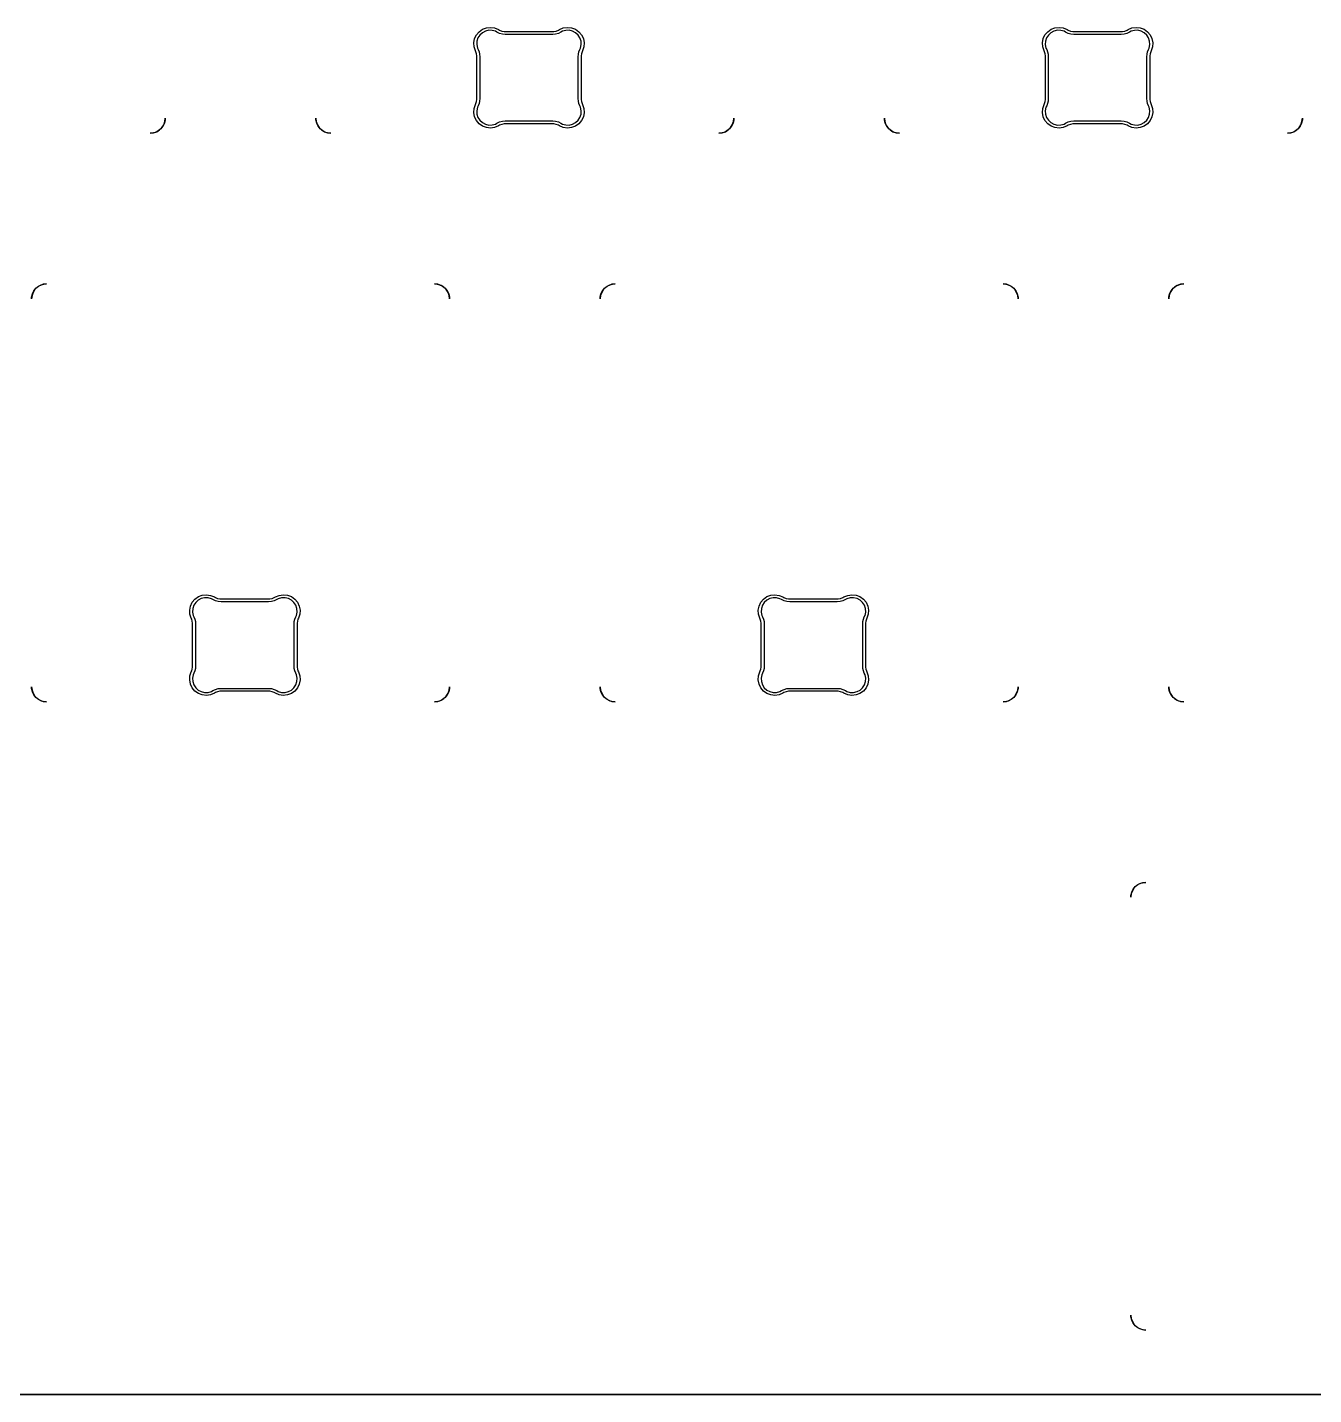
# Model space of a CAD drawing. Header units: millimetres. Extents: x -23 to 317, y -152 to -52.
# Drawn here: x 147.62 to 190.72, y -151.54 to -105.73 of the extents above; entities that cross this region are included whole.
import ezdxf

# ---------------------------------------------------------------- set-up
doc = ezdxf.new("R2010")
doc.units = ezdxf.units.MM
doc.layers.add('Edge.Cuts', color=40, linetype='CONTINUOUS', true_color=0xfabd2f)

msp = doc.modelspace()

# ---------------------------------------------------------------- linework, layer by layer
at = {"layer": 'Edge.Cuts', "linetype": 'CONTINUOUS'}
for p, q in [((162.754019, -105.87922), (162.86795, -105.798244)), ((162.86795, -105.798244), (162.998614, -105.748603)), ((162.998614, -105.748603), (163.137572, -105.733502)), ((163.137572, -105.733502), (163.275849, -105.753917)), ((163.275849, -105.753917), (163.404515, -105.80853)), ((163.404515, -105.80853), (163.438862, -105.82856)), ((165.413138, -105.828561), (165.447485, -105.808531)), ((165.447485, -105.808531), (165.576151, -105.753918)), ((165.576151, -105.753918), (165.714428, -105.733503)), ((165.714428, -105.733503), (165.853386, -105.748604)), ((165.853386, -105.748604), (165.98405, -105.798245)), ((165.98405, -105.798245), (166.097981, -105.879221)), ((181.804019, -105.87922), (181.91795, -105.798244)), ((181.91795, -105.798244), (182.048614, -105.748603)), ((182.048614, -105.748603), (182.187572, -105.733502)), ((182.187572, -105.733502), (182.325849, -105.753917)), ((182.325849, -105.753917), (182.454515, -105.80853)), ((182.454515, -105.80853), (182.488862, -105.82856)), ((184.463138, -105.828561), (184.497485, -105.808531)), ((184.497485, -105.808531), (184.626151, -105.753918)), ((184.626151, -105.753918), (184.764428, -105.733503)), ((184.764428, -105.733503), (184.903386, -105.748604)), ((184.903386, -105.748604), (185.03405, -105.798245)), ((185.03405, -105.798245), (185.147981, -105.879221)), ((162.578054, -106.249873), (162.604234, -106.11257)), ((162.587331, -106.389341), (162.578054, -106.249873)), ((162.604234, -106.11257), (162.664179, -105.986301)), ((162.664179, -105.986301), (162.754019, -105.87922)), ((162.681481, -106.198447), (162.674454, -106.313504)), ((162.717284, -106.088876), (162.681481, -106.198447)), ((162.779552, -105.99187), (162.717284, -106.088876)), ((162.864262, -105.913692), (162.779552, -105.99187)), ((162.965943, -105.859393), (162.864262, -105.913692)), ((163.078028, -105.832479), (162.965943, -105.859393)), ((163.193279, -105.834688), (163.078028, -105.832479)), ((163.30425, -105.865878), (163.193279, -105.834688)), ((163.354063, -105.89487), (163.30425, -105.865878)), ((163.441638, -105.936172), (163.354063, -105.89487)), ((163.438862, -105.82856), (163.513495, -105.856019)), ((163.535098, -105.961476), (163.441638, -105.936172)), ((163.513495, -105.856019), (163.591786, -105.869964)), ((163.631539, -105.969998), (163.535098, -105.961476)), ((163.591786, -105.869964), (163.631547, -105.869999)), ((163.631548, -105.97), (163.631539, -105.969998)), ((163.631547, -105.869999), (163.63155, -105.87)), ((165.220453, -105.97), (163.631548, -105.97)), ((163.63155, -105.87), (165.220453, -105.87)), ((165.220453, -105.87), (165.260214, -105.869965)), ((165.316902, -105.961477), (165.220453, -105.97)), ((165.260214, -105.869965), (165.338505, -105.85602)), ((165.410362, -105.936173), (165.316902, -105.961477)), ((165.338505, -105.85602), (165.413138, -105.828561)), ((165.497937, -105.894871), (165.410362, -105.936173)), ((165.54775, -105.865879), (165.497937, -105.894871)), ((165.658721, -105.834689), (165.54775, -105.865879)), ((165.773971, -105.83248), (165.658721, -105.834689)), ((165.886057, -105.859394), (165.773971, -105.83248)), ((165.987738, -105.913693), (165.886057, -105.859394)), ((166.072448, -105.99187), (165.987738, -105.913693)), ((166.134715, -106.088877), (166.072448, -105.99187)), ((166.097981, -105.879221), (166.18782, -105.986302)), ((166.170519, -106.198447), (166.134715, -106.088877)), ((166.177546, -106.313504), (166.170519, -106.198447)), ((166.18782, -105.986302), (166.247766, -106.112571)), ((166.247766, -106.112571), (166.273946, -106.249873)), ((166.273946, -106.249873), (166.264669, -106.389341)), ((181.628054, -106.249873), (181.654234, -106.11257)), ((181.637331, -106.389341), (181.628054, -106.249873)), ((181.654234, -106.11257), (181.714179, -105.986301)), ((181.714179, -105.986301), (181.804019, -105.87922)), ((181.731481, -106.198447), (181.724454, -106.313504)), ((181.767284, -106.088876), (181.731481, -106.198447)), ((181.829552, -105.99187), (181.767284, -106.088876)), ((181.914262, -105.913692), (181.829552, -105.99187)), ((182.015943, -105.859393), (181.914262, -105.913692)), ((182.128028, -105.832479), (182.015943, -105.859393)), ((182.243279, -105.834688), (182.128028, -105.832479)), ((182.35425, -105.865878), (182.243279, -105.834688)), ((182.404063, -105.89487), (182.35425, -105.865878)), ((182.491638, -105.936172), (182.404063, -105.89487)), ((182.488862, -105.82856), (182.563495, -105.856019)), ((182.585098, -105.961476), (182.491638, -105.936172)), ((182.563495, -105.856019), (182.641786, -105.869964)), ((182.681539, -105.969998), (182.585098, -105.961476)), ((182.641786, -105.869964), (182.681547, -105.869999)), ((182.681548, -105.97), (182.681539, -105.969998)), ((182.681547, -105.869999), (182.68155, -105.87)), ((184.270453, -105.97), (182.681548, -105.97)), ((182.68155, -105.87), (184.270453, -105.87)), ((184.270453, -105.87), (184.310214, -105.869965)), ((184.366902, -105.961477), (184.270453, -105.97)), ((184.310214, -105.869965), (184.388505, -105.85602)), ((184.460362, -105.936173), (184.366902, -105.961477)), ((184.388505, -105.85602), (184.463138, -105.828561)), ((184.547937, -105.894871), (184.460362, -105.936173)), ((184.59775, -105.865879), (184.547937, -105.894871)), ((184.708721, -105.834689), (184.59775, -105.865879)), ((184.823971, -105.83248), (184.708721, -105.834689)), ((184.936057, -105.859394), (184.823971, -105.83248)), ((185.037738, -105.913693), (184.936057, -105.859394)), ((185.122448, -105.99187), (185.037738, -105.913693)), ((185.184715, -106.088877), (185.122448, -105.99187)), ((185.147981, -105.879221), (185.23782, -105.986302)), ((185.220519, -106.198447), (185.184715, -106.088877)), ((185.227546, -106.313504), (185.220519, -106.198447)), ((185.23782, -105.986302), (185.297766, -106.112571)), ((185.297766, -106.112571), (185.323946, -106.249873)), ((185.323946, -106.249873), (185.314669, -106.389341)), ((162.631465, -106.521967), (162.587331, -106.389341)), ((162.646088, -106.552342), (162.631465, -106.521967)), ((162.665956, -106.616773), (162.646088, -106.552342)), ((162.676002, -106.683445), (162.665956, -106.616773)), ((162.674454, -106.313504), (162.696658, -106.426616)), ((162.676001, -106.717156), (162.676002, -106.683445)), ((162.676001, -106.717157), (162.676001, -106.717156)), ((162.676001, -108.122841), (162.676001, -106.717157)), ((162.696658, -106.426616), (162.721567, -106.478591)), ((162.721567, -106.478591), (162.751581, -106.555091)), ((162.751581, -106.555091), (162.769862, -106.635209)), ((162.769862, -106.635209), (162.776001, -106.717156)), ((162.776001, -106.717156), (162.776001, -106.717157)), ((162.776001, -106.717157), (162.776001, -108.122841)), ((166.075999, -106.717156), (166.082138, -106.635209)), ((166.075999, -106.717157), (166.075999, -106.717156)), ((166.075999, -108.122841), (166.075999, -106.717157)), ((166.082138, -106.635209), (166.100419, -106.555091)), ((166.100419, -106.555091), (166.130431, -106.478594)), ((166.130431, -106.478594), (166.130432, -106.478591)), ((166.130432, -106.478591), (166.155342, -106.426616)), ((166.155342, -106.426616), (166.177546, -106.313504)), ((166.186044, -106.616772), (166.175998, -106.683444)), ((166.175998, -106.683444), (166.175999, -106.717156)), ((166.175999, -106.717156), (166.175999, -106.717157)), ((166.175999, -106.717157), (166.175999, -108.122841)), ((166.205912, -106.552342), (166.186044, -106.616772)), ((166.220533, -106.521969), (166.205912, -106.552342)), ((166.220536, -106.521967), (166.220533, -106.521969)), ((166.264669, -106.389341), (166.220536, -106.521967)), ((181.681465, -106.521967), (181.637331, -106.389341)), ((181.696088, -106.552342), (181.681465, -106.521967)), ((181.715956, -106.616773), (181.696088, -106.552342)), ((181.726002, -106.683445), (181.715956, -106.616773)), ((181.724454, -106.313504), (181.746658, -106.426616)), ((181.726001, -106.717156), (181.726002, -106.683445)), ((181.726001, -106.717157), (181.726001, -106.717156)), ((181.726001, -108.122841), (181.726001, -106.717157)), ((181.746658, -106.426616), (181.771567, -106.478591)), ((181.771567, -106.478591), (181.801581, -106.555091)), ((181.801581, -106.555091), (181.819862, -106.635209)), ((181.819862, -106.635209), (181.826001, -106.717156)), ((181.826001, -106.717156), (181.826001, -106.717157)), ((181.826001, -106.717157), (181.826001, -108.122841)), ((185.125999, -106.717156), (185.132138, -106.635209)), ((185.125999, -106.717157), (185.125999, -106.717156)), ((185.125999, -108.122841), (185.125999, -106.717157)), ((185.132138, -106.635209), (185.150419, -106.555091)), ((185.150419, -106.555091), (185.180431, -106.478594)), ((185.180431, -106.478594), (185.180432, -106.478591)), ((185.180432, -106.478591), (185.205342, -106.426616)), ((185.205342, -106.426616), (185.227546, -106.313504)), ((185.236044, -106.616772), (185.225998, -106.683444)), ((185.225998, -106.683444), (185.225999, -106.717156)), ((185.225999, -106.717156), (185.225999, -106.717157)), ((185.225999, -106.717157), (185.225999, -108.122841)), ((185.255912, -106.552342), (185.236044, -106.616772)), ((185.270533, -106.521969), (185.255912, -106.552342)), ((185.270536, -106.521967), (185.270533, -106.521969)), ((185.314669, -106.389341), (185.270536, -106.521967)), ((162.578054, -108.590125), (162.587331, -108.450657)), ((162.587331, -108.450657), (162.631464, -108.318031)), ((162.631464, -108.318031), (162.631466, -108.318028)), ((162.631466, -108.318028), (162.646088, -108.287656)), ((162.646088, -108.287656), (162.665956, -108.223226)), ((162.665956, -108.223226), (162.676002, -108.156554)), ((162.696658, -108.413381), (162.674454, -108.526494)), ((162.674454, -108.526494), (162.681482, -108.641551)), ((162.676001, -108.122842), (162.676001, -108.122841)), ((162.676002, -108.156554), (162.676001, -108.122842)), ((162.721568, -108.361407), (162.696658, -108.413381)), ((162.751581, -108.284907), (162.721568, -108.361403)), ((162.721568, -108.361403), (162.721568, -108.361407)), ((162.769862, -108.204789), (162.751581, -108.284907)), ((162.776001, -108.122842), (162.769862, -108.204789)), ((162.776001, -108.122841), (162.776001, -108.122842)), ((166.082138, -108.204789), (166.075999, -108.122841)), ((166.100419, -108.284907), (166.082138, -108.204789)), ((166.130433, -108.361406), (166.100419, -108.284907)), ((166.155343, -108.413381), (166.130433, -108.361406)), ((166.177547, -108.526494), (166.155343, -108.413381)), ((166.17052, -108.641551), (166.177547, -108.526494)), ((166.175999, -108.122841), (166.175998, -108.156553)), ((166.175998, -108.156553), (166.186044, -108.223225)), ((166.186044, -108.223225), (166.205912, -108.287656)), ((166.205912, -108.287656), (166.220534, -108.318028)), ((166.220534, -108.318028), (166.220535, -108.31803)), ((166.220535, -108.31803), (166.26467, -108.450656)), ((166.26467, -108.450656), (166.273947, -108.590124)), ((181.628054, -108.590125), (181.637331, -108.450657)), ((181.637331, -108.450657), (181.681464, -108.318031)), ((181.681464, -108.318031), (181.681466, -108.318028)), ((181.681466, -108.318028), (181.696088, -108.287656)), ((181.696088, -108.287656), (181.715956, -108.223226)), ((181.715956, -108.223226), (181.726002, -108.156554)), ((181.746658, -108.413381), (181.724454, -108.526494)), ((181.724454, -108.526494), (181.731482, -108.641551)), ((181.726001, -108.122842), (181.726001, -108.122841)), ((181.726002, -108.156554), (181.726001, -108.122842)), ((181.771568, -108.361407), (181.746658, -108.413381)), ((181.801581, -108.284907), (181.771568, -108.361403)), ((181.771568, -108.361403), (181.771568, -108.361407)), ((181.819862, -108.204789), (181.801581, -108.284907)), ((181.826001, -108.122842), (181.819862, -108.204789)), ((181.826001, -108.122841), (181.826001, -108.122842)), ((185.132138, -108.204789), (185.125999, -108.122841)), ((185.150419, -108.284907), (185.132138, -108.204789)), ((185.180433, -108.361406), (185.150419, -108.284907)), ((185.205343, -108.413381), (185.180433, -108.361406)), ((185.227547, -108.526494), (185.205343, -108.413381)), ((185.22052, -108.641551), (185.227547, -108.526494)), ((185.225999, -108.122841), (185.225998, -108.156553)), ((185.225998, -108.156553), (185.236044, -108.223225)), ((185.236044, -108.223225), (185.255912, -108.287656)), ((185.255912, -108.287656), (185.270534, -108.318028)), ((185.270534, -108.318028), (185.270535, -108.31803)), ((185.270535, -108.31803), (185.31467, -108.450656)), ((185.31467, -108.450656), (185.323947, -108.590124)), ((152.128415, -109.091745), (152.187984, -108.996942)), ((152.212428, -108.946184), (152.163541, -109.047699)), ((152.187984, -108.996942), (152.224964, -108.89126)), ((152.2375, -108.836336), (152.212428, -108.946184)), ((152.224964, -108.89126), (152.2375, -108.78)), ((152.2375, -108.78), (152.2375, -108.836336)), ((157.2875, -108.836336), (157.2875, -108.78)), ((157.2875, -108.78), (157.300036, -108.89126)), ((157.312572, -108.946184), (157.2875, -108.836336)), ((157.300036, -108.89126), (157.337016, -108.996942)), ((157.361459, -109.047699), (157.312572, -108.946184)), ((157.337016, -108.996942), (157.396585, -109.091745)), ((162.604234, -108.727427), (162.578054, -108.590125)), ((162.66418, -108.853696), (162.604234, -108.727427)), ((162.75402, -108.960776), (162.66418, -108.853696)), ((162.681482, -108.641551), (162.717285, -108.751121)), ((162.717285, -108.751121), (162.779553, -108.848127)), ((162.86795, -109.041752), (162.75402, -108.960776)), ((162.779553, -108.848127), (162.864262, -108.926304)), ((162.864262, -108.926304), (162.965944, -108.980603)), ((162.965944, -108.980603), (163.078029, -109.007517)), ((163.078029, -109.007517), (163.193279, -109.005308)), ((163.193279, -109.005308), (163.30425, -108.974118)), ((163.30425, -108.974118), (163.354063, -108.945126)), ((163.354063, -108.945126), (163.354072, -108.945123)), ((163.354072, -108.945123), (163.441639, -108.903826)), ((163.438863, -109.011438), (163.404516, -109.031468)), ((163.513496, -108.983979), (163.438863, -109.011438)), ((163.441639, -108.903826), (163.535099, -108.878522)), ((163.591787, -108.970034), (163.513496, -108.983979)), ((163.535099, -108.878522), (163.631548, -108.869999)), ((163.631548, -108.969999), (163.591787, -108.970034)), ((163.631548, -108.869999), (165.220452, -108.869999)), ((165.220452, -108.969999), (163.631548, -108.969999)), ((165.220452, -108.869999), (165.316902, -108.878522)), ((165.260214, -108.970033), (165.220452, -108.969999)), ((165.338505, -108.983979), (165.260214, -108.970033)), ((165.316902, -108.878522), (165.410362, -108.903826)), ((165.413138, -109.011438), (165.338505, -108.983979)), ((165.410362, -108.903826), (165.497937, -108.945128)), ((165.447485, -109.031468), (165.413138, -109.011438)), ((165.497937, -108.945128), (165.54775, -108.97412)), ((165.54775, -108.97412), (165.658722, -109.00531)), ((165.658722, -109.00531), (165.773972, -109.00752)), ((165.773972, -109.00752), (165.886058, -108.980605)), ((165.886058, -108.980605), (165.987739, -108.926306)), ((166.097982, -108.960778), (165.984051, -109.041754)), ((165.987739, -108.926306), (166.072449, -108.848128)), ((166.072449, -108.848128), (166.134717, -108.751121)), ((166.187822, -108.853697), (166.097982, -108.960778)), ((166.134717, -108.751121), (166.17052, -108.641551)), ((166.247767, -108.727427), (166.187822, -108.853697)), ((166.273947, -108.590124), (166.247767, -108.727427)), ((171.178415, -109.091745), (171.237984, -108.996942)), ((171.262428, -108.946184), (171.213541, -109.047699)), ((171.237984, -108.996942), (171.274964, -108.89126)), ((171.2875, -108.836336), (171.262428, -108.946184)), ((171.274964, -108.89126), (171.2875, -108.78)), ((171.2875, -108.78), (171.2875, -108.836336)), ((176.3375, -108.836336), (176.3375, -108.78)), ((176.3375, -108.78), (176.350036, -108.89126)), ((176.362572, -108.946184), (176.3375, -108.836336)), ((176.350036, -108.89126), (176.387016, -108.996942)), ((176.411459, -109.047699), (176.362572, -108.946184)), ((176.387016, -108.996942), (176.446585, -109.091745)), ((181.654234, -108.727427), (181.628054, -108.590125)), ((181.71418, -108.853696), (181.654234, -108.727427)), ((181.80402, -108.960776), (181.71418, -108.853696)), ((181.731482, -108.641551), (181.767285, -108.751121)), ((181.767285, -108.751121), (181.829553, -108.848127)), ((181.91795, -109.041752), (181.80402, -108.960776)), ((181.829553, -108.848127), (181.914262, -108.926304)), ((181.914262, -108.926304), (182.015944, -108.980603)), ((182.015944, -108.980603), (182.128029, -109.007517)), ((182.128029, -109.007517), (182.243279, -109.005308)), ((182.243279, -109.005308), (182.35425, -108.974118)), ((182.35425, -108.974118), (182.404063, -108.945126)), ((182.404063, -108.945126), (182.404072, -108.945123)), ((182.404072, -108.945123), (182.491639, -108.903826)), ((182.488863, -109.011438), (182.454516, -109.031468)), ((182.563496, -108.983979), (182.488863, -109.011438)), ((182.491639, -108.903826), (182.585099, -108.878522)), ((182.641787, -108.970034), (182.563496, -108.983979)), ((182.585099, -108.878522), (182.681548, -108.869999)), ((182.681548, -108.969999), (182.641787, -108.970034)), ((182.681548, -108.869999), (184.270452, -108.869999)), ((184.270452, -108.969999), (182.681548, -108.969999)), ((184.270452, -108.869999), (184.366902, -108.878522)), ((184.310214, -108.970033), (184.270452, -108.969999)), ((184.388505, -108.983979), (184.310214, -108.970033)), ((184.366902, -108.878522), (184.460362, -108.903826)), ((184.463138, -109.011438), (184.388505, -108.983979)), ((184.460362, -108.903826), (184.547937, -108.945128)), ((184.497485, -109.031468), (184.463138, -109.011438)), ((184.547937, -108.945128), (184.59775, -108.97412)), ((184.59775, -108.97412), (184.708722, -109.00531)), ((184.708722, -109.00531), (184.823972, -109.00752)), ((184.823972, -109.00752), (184.936058, -108.980605)), ((184.936058, -108.980605), (185.037739, -108.926306)), ((185.147982, -108.960778), (185.034051, -109.041754)), ((185.037739, -108.926306), (185.122449, -108.848128)), ((185.122449, -108.848128), (185.184717, -108.751121)), ((185.237822, -108.853697), (185.147982, -108.960778)), ((185.184717, -108.751121), (185.22052, -108.641551)), ((185.297767, -108.727427), (185.237822, -108.853697)), ((185.323947, -108.590124), (185.297767, -108.727427)), ((190.228415, -109.091745), (190.287984, -108.996942)), ((190.312428, -108.946184), (190.263541, -109.047699)), ((190.287984, -108.996942), (190.324964, -108.89126)), ((190.3375, -108.836336), (190.312428, -108.946184)), ((190.324964, -108.89126), (190.3375, -108.78)), ((190.3375, -108.78), (190.3375, -108.836336)), ((151.7375, -109.28), (151.84876, -109.267464)), ((151.793836, -109.28), (151.7375, -109.28)), ((151.903684, -109.254928), (151.793836, -109.28)), ((151.84876, -109.267464), (151.954442, -109.230484)), ((152.005199, -109.206041), (151.903684, -109.254928)), ((151.954442, -109.230484), (152.049245, -109.170915)), ((152.09329, -109.13579), (152.005199, -109.206041)), ((152.049245, -109.170915), (152.128415, -109.091745)), ((152.163541, -109.047699), (152.09329, -109.13579)), ((157.43171, -109.13579), (157.361459, -109.047699)), ((157.396585, -109.091745), (157.475755, -109.170915)), ((157.519801, -109.206041), (157.43171, -109.13579)), ((157.475755, -109.170915), (157.570558, -109.230484)), ((157.621316, -109.254928), (157.519801, -109.206041)), ((157.570558, -109.230484), (157.67624, -109.267464)), ((157.731164, -109.28), (157.621316, -109.254928)), ((157.67624, -109.267464), (157.7875, -109.28)), ((157.7875, -109.28), (157.731164, -109.28)), ((162.998614, -109.091394), (162.86795, -109.041752)), ((163.137572, -109.106494), (162.998614, -109.091394)), ((163.275849, -109.086079), (163.137572, -109.106494)), ((163.404504, -109.03147), (163.275849, -109.086079)), ((163.404516, -109.031468), (163.404504, -109.03147)), ((165.576151, -109.086081), (165.447485, -109.031468)), ((165.714428, -109.106496), (165.576151, -109.086081)), ((165.853387, -109.091396), (165.714428, -109.106496)), ((165.984051, -109.041754), (165.853387, -109.091396)), ((170.7875, -109.28), (170.89876, -109.267464)), ((170.843836, -109.28), (170.7875, -109.28)), ((170.953684, -109.254928), (170.843836, -109.28)), ((170.89876, -109.267464), (171.004442, -109.230484)), ((171.055199, -109.206041), (170.953684, -109.254928)), ((171.004442, -109.230484), (171.099245, -109.170915)), ((171.14329, -109.13579), (171.055199, -109.206041)), ((171.099245, -109.170915), (171.178415, -109.091745)), ((171.213541, -109.047699), (171.14329, -109.13579)), ((176.48171, -109.13579), (176.411459, -109.047699)), ((176.446585, -109.091745), (176.525755, -109.170915)), ((176.569801, -109.206041), (176.48171, -109.13579)), ((176.525755, -109.170915), (176.620558, -109.230484)), ((176.671316, -109.254928), (176.569801, -109.206041)), ((176.620558, -109.230484), (176.72624, -109.267464)), ((176.781164, -109.28), (176.671316, -109.254928)), ((176.72624, -109.267464), (176.8375, -109.28)), ((176.8375, -109.28), (176.781164, -109.28)), ((182.048614, -109.091394), (181.91795, -109.041752)), ((182.187572, -109.106494), (182.048614, -109.091394)), ((182.325849, -109.086079), (182.187572, -109.106494)), ((182.454504, -109.03147), (182.325849, -109.086079)), ((182.454516, -109.031468), (182.454504, -109.03147)), ((184.626151, -109.086081), (184.497485, -109.031468)), ((184.764428, -109.106496), (184.626151, -109.086081)), ((184.903387, -109.091396), (184.764428, -109.106496)), ((185.034051, -109.041754), (184.903387, -109.091396)), ((189.8375, -109.28), (189.94876, -109.267464)), ((189.893836, -109.28), (189.8375, -109.28)), ((190.003684, -109.254928), (189.893836, -109.28)), ((189.94876, -109.267464), (190.054442, -109.230484)), ((190.105199, -109.206041), (190.003684, -109.254928)), ((190.054442, -109.230484), (190.149245, -109.170915)), ((190.19329, -109.13579), (190.105199, -109.206041)), ((190.149245, -109.170915), (190.228415, -109.091745)), ((190.263541, -109.047699), (190.19329, -109.13579)), ((147.871585, -114.518255), (147.812016, -114.613058)), ((147.836459, -114.562301), (147.90671, -114.47421)), ((147.950755, -114.439085), (147.871585, -114.518255)), ((147.90671, -114.47421), (147.994801, -114.403959)), ((148.045558, -114.379516), (147.950755, -114.439085)), ((147.994801, -114.403959), (148.096316, -114.355072)), ((148.15124, -114.342536), (148.045558, -114.379516)), ((148.096316, -114.355072), (148.206164, -114.33)), ((148.2625, -114.33), (148.15124, -114.342536)), ((148.206164, -114.33), (148.2625, -114.33)), ((161.37376, -114.342536), (161.2625, -114.33)), ((161.2625, -114.33), (161.318836, -114.33)), ((161.318836, -114.33), (161.428684, -114.355072)), ((161.479442, -114.379516), (161.37376, -114.342536)), ((161.428684, -114.355072), (161.530199, -114.403959)), ((161.574245, -114.439085), (161.479442, -114.379516)), ((161.530199, -114.403959), (161.61829, -114.47421)), ((161.653415, -114.518255), (161.574245, -114.439085)), ((161.61829, -114.47421), (161.688541, -114.562301)), ((161.712984, -114.613058), (161.653415, -114.518255)), ((166.921585, -114.518255), (166.862016, -114.613058)), ((166.886459, -114.562301), (166.95671, -114.47421)), ((167.000755, -114.439085), (166.921585, -114.518255)), ((166.95671, -114.47421), (167.044801, -114.403959)), ((167.095558, -114.379516), (167.000755, -114.439085)), ((167.044801, -114.403959), (167.146316, -114.355072)), ((167.20124, -114.342536), (167.095558, -114.379516)), ((167.146316, -114.355072), (167.256164, -114.33)), ((167.3125, -114.33), (167.20124, -114.342536)), ((167.256164, -114.33), (167.3125, -114.33)), ((180.42376, -114.342536), (180.3125, -114.33)), ((180.3125, -114.33), (180.368836, -114.33)), ((180.368836, -114.33), (180.478684, -114.355072)), ((180.529442, -114.379516), (180.42376, -114.342536)), ((180.478684, -114.355072), (180.580199, -114.403959)), ((180.624245, -114.439085), (180.529442, -114.379516)), ((180.580199, -114.403959), (180.66829, -114.47421)), ((180.703415, -114.518255), (180.624245, -114.439085)), ((180.66829, -114.47421), (180.738541, -114.562301)), ((180.762984, -114.613058), (180.703415, -114.518255)), ((185.971585, -114.518255), (185.912016, -114.613058)), ((185.936459, -114.562301), (186.00671, -114.47421)), ((186.050755, -114.439085), (185.971585, -114.518255)), ((186.00671, -114.47421), (186.094801, -114.403959)), ((186.145558, -114.379516), (186.050755, -114.439085)), ((186.094801, -114.403959), (186.196316, -114.355072)), ((186.25124, -114.342536), (186.145558, -114.379516)), ((186.196316, -114.355072), (186.306164, -114.33)), ((186.3625, -114.33), (186.25124, -114.342536)), ((186.306164, -114.33), (186.3625, -114.33)), ((147.7625, -114.773664), (147.787572, -114.663816)), ((147.775036, -114.71874), (147.7625, -114.83)), ((147.7625, -114.83), (147.7625, -114.773664)), ((147.812016, -114.613058), (147.775036, -114.71874)), ((147.787572, -114.663816), (147.836459, -114.562301)), ((161.688541, -114.562301), (161.737428, -114.663816)), ((161.749964, -114.71874), (161.712984, -114.613058)), ((161.737428, -114.663816), (161.7625, -114.773664)), ((161.7625, -114.83), (161.749964, -114.71874)), ((161.7625, -114.773664), (161.7625, -114.83)), ((166.8125, -114.773664), (166.837572, -114.663816)), ((166.825036, -114.71874), (166.8125, -114.83)), ((166.8125, -114.83), (166.8125, -114.773664)), ((166.862016, -114.613058), (166.825036, -114.71874)), ((166.837572, -114.663816), (166.886459, -114.562301)), ((180.738541, -114.562301), (180.787428, -114.663816)), ((180.799964, -114.71874), (180.762984, -114.613058)), ((180.787428, -114.663816), (180.8125, -114.773664)), ((180.8125, -114.83), (180.799964, -114.71874)), ((180.8125, -114.773664), (180.8125, -114.83)), ((185.8625, -114.773664), (185.887572, -114.663816)), ((185.875036, -114.71874), (185.8625, -114.83)), ((185.8625, -114.83), (185.8625, -114.773664)), ((185.912016, -114.613058), (185.875036, -114.71874)), ((185.887572, -114.663816), (185.936459, -114.562301)), ((153.084234, -125.12257), (153.144179, -124.996301)), ((153.144179, -124.996301), (153.234019, -124.88922)), ((153.259552, -125.00187), (153.197284, -125.098876)), ((153.234019, -124.88922), (153.34795, -124.808244)), ((153.344262, -124.923692), (153.259552, -125.00187)), ((153.445943, -124.869393), (153.344262, -124.923692)), ((153.34795, -124.808244), (153.478614, -124.758603)), ((153.558028, -124.842479), (153.445943, -124.869393)), ((153.478614, -124.758603), (153.617572, -124.743502)), ((153.673279, -124.844688), (153.558028, -124.842479)), ((153.617572, -124.743502), (153.755849, -124.763917)), ((153.78425, -124.875878), (153.673279, -124.844688)), ((153.755849, -124.763917), (153.884515, -124.81853)), ((153.834063, -124.90487), (153.78425, -124.875878)), ((153.921638, -124.946172), (153.834063, -124.90487)), ((153.884515, -124.81853), (153.918862, -124.83856)), ((153.918862, -124.83856), (153.993495, -124.866019)), ((154.015098, -124.971476), (153.921638, -124.946172)), ((153.993495, -124.866019), (154.071786, -124.879964)), ((154.111539, -124.979998), (154.015098, -124.971476)), ((154.071786, -124.879964), (154.111547, -124.879999)), ((154.111548, -124.98), (154.111539, -124.979998)), ((154.111547, -124.879999), (154.11155, -124.88)), ((155.700453, -124.98), (154.111548, -124.98)), ((154.11155, -124.88), (155.700453, -124.88)), ((155.700453, -124.88), (155.740214, -124.879965)), ((155.796902, -124.971477), (155.700453, -124.98)), ((155.740214, -124.879965), (155.818505, -124.86602)), ((155.890362, -124.946173), (155.796902, -124.971477)), ((155.818505, -124.86602), (155.893138, -124.838561)), ((155.977937, -124.904871), (155.890362, -124.946173)), ((155.893138, -124.838561), (155.927485, -124.818531)), ((155.927485, -124.818531), (156.056151, -124.763918)), ((156.02775, -124.875879), (155.977937, -124.904871)), ((156.138721, -124.844689), (156.02775, -124.875879)), ((156.056151, -124.763918), (156.194428, -124.743503)), ((156.253971, -124.84248), (156.138721, -124.844689)), ((156.194428, -124.743503), (156.333386, -124.758604)), ((156.366057, -124.869394), (156.253971, -124.84248)), ((156.333386, -124.758604), (156.46405, -124.808245)), ((156.467738, -124.923693), (156.366057, -124.869394)), ((156.46405, -124.808245), (156.577981, -124.889221)), ((156.552448, -125.00187), (156.467738, -124.923693)), ((156.614715, -125.098877), (156.552448, -125.00187)), ((156.577981, -124.889221), (156.66782, -124.996302)), ((156.66782, -124.996302), (156.727766, -125.122571)), ((172.134234, -125.12257), (172.194179, -124.996301)), ((172.194179, -124.996301), (172.284019, -124.88922)), ((172.309552, -125.00187), (172.247284, -125.098876)), ((172.284019, -124.88922), (172.39795, -124.808244)), ((172.394262, -124.923692), (172.309552, -125.00187)), ((172.495943, -124.869393), (172.394262, -124.923692)), ((172.39795, -124.808244), (172.528614, -124.758603)), ((172.608028, -124.842479), (172.495943, -124.869393)), ((172.528614, -124.758603), (172.667572, -124.743502)), ((172.723279, -124.844688), (172.608028, -124.842479)), ((172.667572, -124.743502), (172.805849, -124.763917)), ((172.83425, -124.875878), (172.723279, -124.844688)), ((172.805849, -124.763917), (172.934515, -124.81853)), ((172.884063, -124.90487), (172.83425, -124.875878)), ((172.971638, -124.946172), (172.884063, -124.90487)), ((172.934515, -124.81853), (172.968862, -124.83856)), ((172.968862, -124.83856), (173.043495, -124.866019)), ((173.065098, -124.971476), (172.971638, -124.946172)), ((173.043495, -124.866019), (173.121786, -124.879964)), ((173.161539, -124.979998), (173.065098, -124.971476)), ((173.121786, -124.879964), (173.161547, -124.879999)), ((173.161548, -124.98), (173.161539, -124.979998)), ((173.161547, -124.879999), (173.16155, -124.88)), ((174.750453, -124.98), (173.161548, -124.98)), ((173.16155, -124.88), (174.750453, -124.88)), ((174.750453, -124.88), (174.790214, -124.879965)), ((174.846902, -124.971477), (174.750453, -124.98)), ((174.790214, -124.879965), (174.868505, -124.86602)), ((174.940362, -124.946173), (174.846902, -124.971477)), ((174.868505, -124.86602), (174.943138, -124.838561)), ((175.027937, -124.904871), (174.940362, -124.946173)), ((174.943138, -124.838561), (174.977485, -124.818531)), ((174.977485, -124.818531), (175.106151, -124.763918)), ((175.07775, -124.875879), (175.027937, -124.904871)), ((175.188721, -124.844689), (175.07775, -124.875879)), ((175.106151, -124.763918), (175.244428, -124.743503)), ((175.303971, -124.84248), (175.188721, -124.844689)), ((175.244428, -124.743503), (175.383386, -124.758604)), ((175.416057, -124.869394), (175.303971, -124.84248)), ((175.383386, -124.758604), (175.51405, -124.808245)), ((175.517738, -124.923693), (175.416057, -124.869394)), ((175.51405, -124.808245), (175.627981, -124.889221)), ((175.602448, -125.00187), (175.517738, -124.923693)), ((175.664715, -125.098877), (175.602448, -125.00187)), ((175.627981, -124.889221), (175.71782, -124.996302)), ((175.71782, -124.996302), (175.777766, -125.122571)), ((153.058054, -125.259873), (153.084234, -125.12257)), ((153.067331, -125.399341), (153.058054, -125.259873)), ((153.111465, -125.531967), (153.067331, -125.399341)), ((153.161481, -125.208447), (153.154454, -125.323504)), ((153.154454, -125.323504), (153.176658, -125.436616)), ((153.197284, -125.098876), (153.161481, -125.208447)), ((153.176658, -125.436616), (153.201567, -125.488591)), ((153.201567, -125.488591), (153.231581, -125.565091)), ((156.580419, -125.565091), (156.610431, -125.488594)), ((156.610431, -125.488594), (156.610432, -125.488591)), ((156.610432, -125.488591), (156.635342, -125.436616)), ((156.650519, -125.208447), (156.614715, -125.098877)), ((156.635342, -125.436616), (156.657546, -125.323504)), ((156.657546, -125.323504), (156.650519, -125.208447)), ((156.744669, -125.399341), (156.700536, -125.531967)), ((156.727766, -125.122571), (156.753946, -125.259873)), ((156.753946, -125.259873), (156.744669, -125.399341)), ((172.108054, -125.259873), (172.134234, -125.12257)), ((172.117331, -125.399341), (172.108054, -125.259873)), ((172.161465, -125.531967), (172.117331, -125.399341)), ((172.211481, -125.208447), (172.204454, -125.323504)), ((172.204454, -125.323504), (172.226658, -125.436616)), ((172.247284, -125.098876), (172.211481, -125.208447)), ((172.226658, -125.436616), (172.251567, -125.488591)), ((172.251567, -125.488591), (172.281581, -125.565091)), ((175.630419, -125.565091), (175.660431, -125.488594)), ((175.660431, -125.488594), (175.660432, -125.488591)), ((175.660432, -125.488591), (175.685342, -125.436616)), ((175.700519, -125.208447), (175.664715, -125.098877)), ((175.685342, -125.436616), (175.707546, -125.323504)), ((175.707546, -125.323504), (175.700519, -125.208447)), ((175.794669, -125.399341), (175.750536, -125.531967)), ((175.777766, -125.122571), (175.803946, -125.259873)), ((175.803946, -125.259873), (175.794669, -125.399341)), ((153.126088, -125.562342), (153.111465, -125.531967)), ((153.145956, -125.626773), (153.126088, -125.562342)), ((153.156002, -125.693445), (153.145956, -125.626773)), ((153.156001, -125.727156), (153.156002, -125.693445)), ((153.156001, -125.727157), (153.156001, -125.727156)), ((153.156001, -127.132841), (153.156001, -125.727157)), ((153.231581, -125.565091), (153.249862, -125.645209)), ((153.249862, -125.645209), (153.256001, -125.727156)), ((153.256001, -125.727156), (153.256001, -125.727157)), ((153.256001, -125.727157), (153.256001, -127.132841)), ((156.555999, -125.727156), (156.562138, -125.645209)), ((156.555999, -125.727157), (156.555999, -125.727156)), ((156.555999, -127.132841), (156.555999, -125.727157)), ((156.562138, -125.645209), (156.580419, -125.565091)), ((156.666044, -125.626772), (156.655998, -125.693444)), ((156.655998, -125.693444), (156.655999, -125.727156)), ((156.655999, -125.727156), (156.655999, -125.727157)), ((156.655999, -125.727157), (156.655999, -127.132841)), ((156.685912, -125.562342), (156.666044, -125.626772)), ((156.700533, -125.531969), (156.685912, -125.562342)), ((156.700536, -125.531967), (156.700533, -125.531969)), ((172.176088, -125.562342), (172.161465, -125.531967)), ((172.195956, -125.626773), (172.176088, -125.562342)), ((172.206002, -125.693445), (172.195956, -125.626773)), ((172.206001, -125.727156), (172.206002, -125.693445)), ((172.206001, -125.727157), (172.206001, -125.727156)), ((172.206001, -127.132841), (172.206001, -125.727157)), ((172.281581, -125.565091), (172.299862, -125.645209)), ((172.299862, -125.645209), (172.306001, -125.727156)), ((172.306001, -125.727156), (172.306001, -125.727157)), ((172.306001, -125.727157), (172.306001, -127.132841)), ((175.605999, -125.727156), (175.612138, -125.645209)), ((175.605999, -125.727157), (175.605999, -125.727156)), ((175.605999, -127.132841), (175.605999, -125.727157)), ((175.612138, -125.645209), (175.630419, -125.565091)), ((175.716044, -125.626772), (175.705998, -125.693444)), ((175.705998, -125.693444), (175.705999, -125.727156)), ((175.705999, -125.727156), (175.705999, -125.727157)), ((175.705999, -125.727157), (175.705999, -127.132841)), ((175.735912, -125.562342), (175.716044, -125.626772)), ((175.750533, -125.531969), (175.735912, -125.562342)), ((175.750536, -125.531967), (175.750533, -125.531969)), ((153.067331, -127.460657), (153.111464, -127.328031)), ((153.111464, -127.328031), (153.111466, -127.328028)), ((153.111466, -127.328028), (153.126088, -127.297656)), ((153.126088, -127.297656), (153.145956, -127.233226)), ((153.145956, -127.233226), (153.156002, -127.166554)), ((153.156001, -127.132842), (153.156001, -127.132841)), ((153.156002, -127.166554), (153.156001, -127.132842)), ((153.231581, -127.294907), (153.201568, -127.371403)), ((153.249862, -127.214789), (153.231581, -127.294907)), ((153.256001, -127.132842), (153.249862, -127.214789)), ((153.256001, -127.132841), (153.256001, -127.132842)), ((156.562138, -127.214789), (156.555999, -127.132841)), ((156.580419, -127.294907), (156.562138, -127.214789)), ((156.610433, -127.371406), (156.580419, -127.294907)), ((156.655999, -127.132841), (156.655998, -127.166553)), ((156.655998, -127.166553), (156.666044, -127.233225)), ((156.666044, -127.233225), (156.685912, -127.297656)), ((156.685912, -127.297656), (156.700534, -127.328028)), ((156.700534, -127.328028), (156.700535, -127.32803)), ((156.700535, -127.32803), (156.74467, -127.460656)), ((172.117331, -127.460657), (172.161464, -127.328031)), ((172.161464, -127.328031), (172.161466, -127.328028)), ((172.161466, -127.328028), (172.176088, -127.297656)), ((172.176088, -127.297656), (172.195956, -127.233226)), ((172.195956, -127.233226), (172.206002, -127.166554)), ((172.206001, -127.132842), (172.206001, -127.132841)), ((172.206002, -127.166554), (172.206001, -127.132842)), ((172.281581, -127.294907), (172.251568, -127.371403)), ((172.299862, -127.214789), (172.281581, -127.294907)), ((172.306001, -127.132842), (172.299862, -127.214789)), ((172.306001, -127.132841), (172.306001, -127.132842)), ((175.612138, -127.214789), (175.605999, -127.132841)), ((175.630419, -127.294907), (175.612138, -127.214789)), ((175.660433, -127.371406), (175.630419, -127.294907)), ((175.705999, -127.132841), (175.705998, -127.166553)), ((175.705998, -127.166553), (175.716044, -127.233225)), ((175.716044, -127.233225), (175.735912, -127.297656)), ((175.735912, -127.297656), (175.750534, -127.328028)), ((175.750534, -127.328028), (175.750535, -127.32803)), ((175.750535, -127.32803), (175.79467, -127.460656)), ((153.058054, -127.600125), (153.067331, -127.460657)), ((153.084234, -127.737427), (153.058054, -127.600125)), ((153.14418, -127.863696), (153.084234, -127.737427)), ((153.176658, -127.423381), (153.154454, -127.536494)), ((153.154454, -127.536494), (153.161482, -127.651551)), ((153.161482, -127.651551), (153.197285, -127.761121)), ((153.201568, -127.371407), (153.176658, -127.423381)), ((153.197285, -127.761121), (153.259553, -127.858127)), ((153.201568, -127.371403), (153.201568, -127.371407)), ((156.552449, -127.858128), (156.614717, -127.761121)), ((156.635343, -127.423381), (156.610433, -127.371406)), ((156.614717, -127.761121), (156.65052, -127.651551)), ((156.657547, -127.536494), (156.635343, -127.423381)), ((156.65052, -127.651551), (156.657547, -127.536494)), ((156.727767, -127.737427), (156.667822, -127.863697)), ((156.753947, -127.600124), (156.727767, -127.737427)), ((156.74467, -127.460656), (156.753947, -127.600124)), ((172.108054, -127.600125), (172.117331, -127.460657)), ((172.134234, -127.737427), (172.108054, -127.600125)), ((172.19418, -127.863696), (172.134234, -127.737427)), ((172.226658, -127.423381), (172.204454, -127.536494)), ((172.204454, -127.536494), (172.211482, -127.651551)), ((172.211482, -127.651551), (172.247285, -127.761121)), ((172.251568, -127.371407), (172.226658, -127.423381)), ((172.247285, -127.761121), (172.309553, -127.858127)), ((172.251568, -127.371403), (172.251568, -127.371407)), ((175.602449, -127.858128), (175.664717, -127.761121)), ((175.685343, -127.423381), (175.660433, -127.371406)), ((175.664717, -127.761121), (175.70052, -127.651551)), ((175.707547, -127.536494), (175.685343, -127.423381)), ((175.70052, -127.651551), (175.707547, -127.536494)), ((175.777767, -127.737427), (175.717822, -127.863697)), ((175.803947, -127.600124), (175.777767, -127.737427)), ((175.79467, -127.460656), (175.803947, -127.600124)), ((147.7625, -127.886336), (147.7625, -127.83)), ((147.7625, -127.83), (147.775036, -127.94126)), ((147.787572, -127.996184), (147.7625, -127.886336)), ((147.775036, -127.94126), (147.812016, -128.046942)), ((147.836459, -128.097699), (147.787572, -127.996184)), ((147.812016, -128.046942), (147.871585, -128.141745)), ((147.90671, -128.18579), (147.836459, -128.097699)), ((147.871585, -128.141745), (147.950755, -128.220915)), ((147.994801, -128.256041), (147.90671, -128.18579)), ((147.950755, -128.220915), (148.045558, -128.280484)), ((148.096316, -128.304928), (147.994801, -128.256041)), ((153.23402, -127.970776), (153.14418, -127.863696)), ((153.34795, -128.051752), (153.23402, -127.970776)), ((153.259553, -127.858127), (153.344262, -127.936304)), ((153.344262, -127.936304), (153.445944, -127.990603)), ((153.478614, -128.101394), (153.34795, -128.051752)), ((153.445944, -127.990603), (153.558029, -128.017517)), ((153.617572, -128.116494), (153.478614, -128.101394)), ((153.558029, -128.017517), (153.673279, -128.015308)), ((153.755849, -128.096079), (153.617572, -128.116494)), ((153.673279, -128.015308), (153.78425, -127.984118)), ((153.884504, -128.04147), (153.755849, -128.096079)), ((153.78425, -127.984118), (153.834063, -127.955126)), ((153.834063, -127.955126), (153.834072, -127.955123)), ((153.834072, -127.955123), (153.921639, -127.913826)), ((153.884516, -128.041468), (153.884504, -128.04147)), ((153.918863, -128.021438), (153.884516, -128.041468)), ((153.993496, -127.993979), (153.918863, -128.021438)), ((153.921639, -127.913826), (154.015099, -127.888522)), ((154.071787, -127.980034), (153.993496, -127.993979)), ((154.015099, -127.888522), (154.111548, -127.879999)), ((154.111548, -127.979999), (154.071787, -127.980034)), ((154.111548, -127.879999), (155.700452, -127.879999)), ((155.700452, -127.979999), (154.111548, -127.979999)), ((155.700452, -127.879999), (155.796902, -127.888522)), ((155.740214, -127.980033), (155.700452, -127.979999)), ((155.818505, -127.993979), (155.740214, -127.980033)), ((155.796902, -127.888522), (155.890362, -127.913826)), ((155.893138, -128.021438), (155.818505, -127.993979)), ((155.890362, -127.913826), (155.977937, -127.955128)), ((155.927485, -128.041468), (155.893138, -128.021438)), ((156.056151, -128.096081), (155.927485, -128.041468)), ((155.977937, -127.955128), (156.02775, -127.98412)), ((156.02775, -127.98412), (156.138722, -128.01531)), ((156.194428, -128.116496), (156.056151, -128.096081)), ((156.138722, -128.01531), (156.253972, -128.01752)), ((156.333387, -128.101396), (156.194428, -128.116496)), ((156.253972, -128.01752), (156.366058, -127.990605)), ((156.464051, -128.051754), (156.333387, -128.101396)), ((156.366058, -127.990605), (156.467739, -127.936306)), ((156.577982, -127.970778), (156.464051, -128.051754)), ((156.467739, -127.936306), (156.552449, -127.858128)), ((156.667822, -127.863697), (156.577982, -127.970778)), ((161.530199, -128.256041), (161.428684, -128.304928)), ((161.479442, -128.280484), (161.574245, -128.220915)), ((161.61829, -128.18579), (161.530199, -128.256041)), ((161.574245, -128.220915), (161.653415, -128.141745)), ((161.688541, -128.097699), (161.61829, -128.18579)), ((161.653415, -128.141745), (161.712984, -128.046942)), ((161.737428, -127.996184), (161.688541, -128.097699)), ((161.712984, -128.046942), (161.749964, -127.94126)), ((161.7625, -127.886336), (161.737428, -127.996184)), ((161.749964, -127.94126), (161.7625, -127.83)), ((161.7625, -127.83), (161.7625, -127.886336)), ((166.8125, -127.886336), (166.8125, -127.83)), ((166.8125, -127.83), (166.825036, -127.94126)), ((166.837572, -127.996184), (166.8125, -127.886336)), ((166.825036, -127.94126), (166.862016, -128.046942)), ((166.886459, -128.097699), (166.837572, -127.996184)), ((166.862016, -128.046942), (166.921585, -128.141745)), ((166.95671, -128.18579), (166.886459, -128.097699)), ((166.921585, -128.141745), (167.000755, -128.220915)), ((167.044801, -128.256041), (166.95671, -128.18579)), ((167.000755, -128.220915), (167.095558, -128.280484)), ((167.146316, -128.304928), (167.044801, -128.256041)), ((172.28402, -127.970776), (172.19418, -127.863696)), ((172.39795, -128.051752), (172.28402, -127.970776)), ((172.309553, -127.858127), (172.394262, -127.936304)), ((172.394262, -127.936304), (172.495944, -127.990603)), ((172.528614, -128.101394), (172.39795, -128.051752)), ((172.495944, -127.990603), (172.608029, -128.017517)), ((172.667572, -128.116494), (172.528614, -128.101394)), ((172.608029, -128.017517), (172.723279, -128.015308)), ((172.805849, -128.096079), (172.667572, -128.116494)), ((172.723279, -128.015308), (172.83425, -127.984118)), ((172.934504, -128.04147), (172.805849, -128.096079)), ((172.83425, -127.984118), (172.884063, -127.955126)), ((172.884063, -127.955126), (172.884072, -127.955123)), ((172.884072, -127.955123), (172.971639, -127.913826)), ((172.934516, -128.041468), (172.934504, -128.04147)), ((172.968863, -128.021438), (172.934516, -128.041468)), ((173.043496, -127.993979), (172.968863, -128.021438)), ((172.971639, -127.913826), (173.065099, -127.888522)), ((173.121787, -127.980034), (173.043496, -127.993979)), ((173.065099, -127.888522), (173.161548, -127.879999)), ((173.161548, -127.979999), (173.121787, -127.980034)), ((173.161548, -127.879999), (174.750452, -127.879999)), ((174.750452, -127.979999), (173.161548, -127.979999)), ((174.750452, -127.879999), (174.846902, -127.888522)), ((174.790214, -127.980033), (174.750452, -127.979999)), ((174.868505, -127.993979), (174.790214, -127.980033)), ((174.846902, -127.888522), (174.940362, -127.913826)), ((174.943138, -128.021438), (174.868505, -127.993979)), ((174.940362, -127.913826), (175.027937, -127.955128)), ((174.977485, -128.041468), (174.943138, -128.021438)), ((175.106151, -128.096081), (174.977485, -128.041468)), ((175.027937, -127.955128), (175.07775, -127.98412)), ((175.07775, -127.98412), (175.188722, -128.01531)), ((175.244428, -128.116496), (175.106151, -128.096081)), ((175.188722, -128.01531), (175.303972, -128.01752)), ((175.383387, -128.101396), (175.244428, -128.116496)), ((175.303972, -128.01752), (175.416058, -127.990605)), ((175.514051, -128.051754), (175.383387, -128.101396)), ((175.416058, -127.990605), (175.517739, -127.936306)), ((175.627982, -127.970778), (175.514051, -128.051754)), ((175.517739, -127.936306), (175.602449, -127.858128)), ((175.717822, -127.863697), (175.627982, -127.970778)), ((180.580199, -128.256041), (180.478684, -128.304928)), ((180.529442, -128.280484), (180.624245, -128.220915)), ((180.66829, -128.18579), (180.580199, -128.256041)), ((180.624245, -128.220915), (180.703415, -128.141745)), ((180.738541, -128.097699), (180.66829, -128.18579)), ((180.703415, -128.141745), (180.762984, -128.046942)), ((180.787428, -127.996184), (180.738541, -128.097699)), ((180.762984, -128.046942), (180.799964, -127.94126)), ((180.8125, -127.886336), (180.787428, -127.996184)), ((180.799964, -127.94126), (180.8125, -127.83)), ((180.8125, -127.83), (180.8125, -127.886336)), ((185.8625, -127.886336), (185.8625, -127.83)), ((185.8625, -127.83), (185.875036, -127.94126)), ((185.887572, -127.996184), (185.8625, -127.886336)), ((185.875036, -127.94126), (185.912016, -128.046942)), ((185.936459, -128.097699), (185.887572, -127.996184)), ((185.912016, -128.046942), (185.971585, -128.141745)), ((186.00671, -128.18579), (185.936459, -128.097699)), ((185.971585, -128.141745), (186.050755, -128.220915)), ((186.094801, -128.256041), (186.00671, -128.18579)), ((186.050755, -128.220915), (186.145558, -128.280484)), ((186.196316, -128.304928), (186.094801, -128.256041)), ((148.045558, -128.280484), (148.15124, -128.317464)), ((148.206164, -128.33), (148.096316, -128.304928)), ((148.15124, -128.317464), (148.2625, -128.33)), ((148.2625, -128.33), (148.206164, -128.33)), ((161.2625, -128.33), (161.37376, -128.317464)), ((161.318836, -128.33), (161.2625, -128.33)), ((161.428684, -128.304928), (161.318836, -128.33)), ((161.37376, -128.317464), (161.479442, -128.280484)), ((167.095558, -128.280484), (167.20124, -128.317464)), ((167.256164, -128.33), (167.146316, -128.304928)), ((167.20124, -128.317464), (167.3125, -128.33)), ((167.3125, -128.33), (167.256164, -128.33)), ((180.3125, -128.33), (180.42376, -128.317464)), ((180.368836, -128.33), (180.3125, -128.33)), ((180.478684, -128.304928), (180.368836, -128.33)), ((180.42376, -128.317464), (180.529442, -128.280484)), ((186.145558, -128.280484), (186.25124, -128.317464)), ((186.306164, -128.33), (186.196316, -128.304928)), ((186.25124, -128.317464), (186.3625, -128.33)), ((186.3625, -128.33), (186.306164, -128.33)), ((184.643256, -134.663052), (184.60628, -134.768737)), ((184.618813, -134.713811), (184.667698, -134.612293)), ((184.702824, -134.568246), (184.643256, -134.663052)), ((184.667698, -134.612293), (184.737949, -134.524199)), ((184.781996, -134.489074), (184.702824, -134.568246)), ((184.737949, -134.524199), (184.826043, -134.453948)), ((184.876802, -134.429506), (184.781996, -134.489074)), ((184.826043, -134.453948), (184.927561, -134.405063)), ((184.982487, -134.39253), (184.876802, -134.429506)), ((184.927561, -134.405063), (185.037412, -134.379996)), ((185.09375, -134.38), (184.982487, -134.39253)), ((185.037412, -134.379996), (185.09375, -134.38)), ((184.593746, -134.823662), (184.618813, -134.713811)), ((184.59375, -134.88), (184.593746, -134.823662)), ((184.60628, -134.768737), (184.59375, -134.88)), ((184.593759, -148.936334), (184.59375, -148.88)), ((184.59375, -148.88), (184.606302, -148.991254)), ((184.618843, -149.046174), (184.593759, -148.936334)), ((184.606302, -148.991254), (184.64329, -149.096927)), ((184.667735, -149.14768), (184.618843, -149.046174)), ((184.64329, -149.096927), (184.70286, -149.191722)), ((184.737984, -149.235766), (184.667735, -149.14768)), ((184.70286, -149.191722), (184.782028, -149.27089)), ((184.82607, -149.306015), (184.737984, -149.235766)), ((184.782028, -149.27089), (184.876823, -149.33046)), ((184.927576, -149.354907), (184.82607, -149.306015)), ((184.876823, -149.33046), (184.982496, -149.367448)), ((185.037416, -149.379991), (184.927576, -149.354907)), ((184.982496, -149.367448), (185.09375, -149.38)), ((185.09375, -149.38), (185.037416, -149.379991)), ((317.4, -151.545), (-23.4, -151.545)), ((-23.395, -151.535), (317.395, -151.535))]:
    msp.add_line(p, q, dxfattribs=at)

doc.saveas('drawing.dxf')
